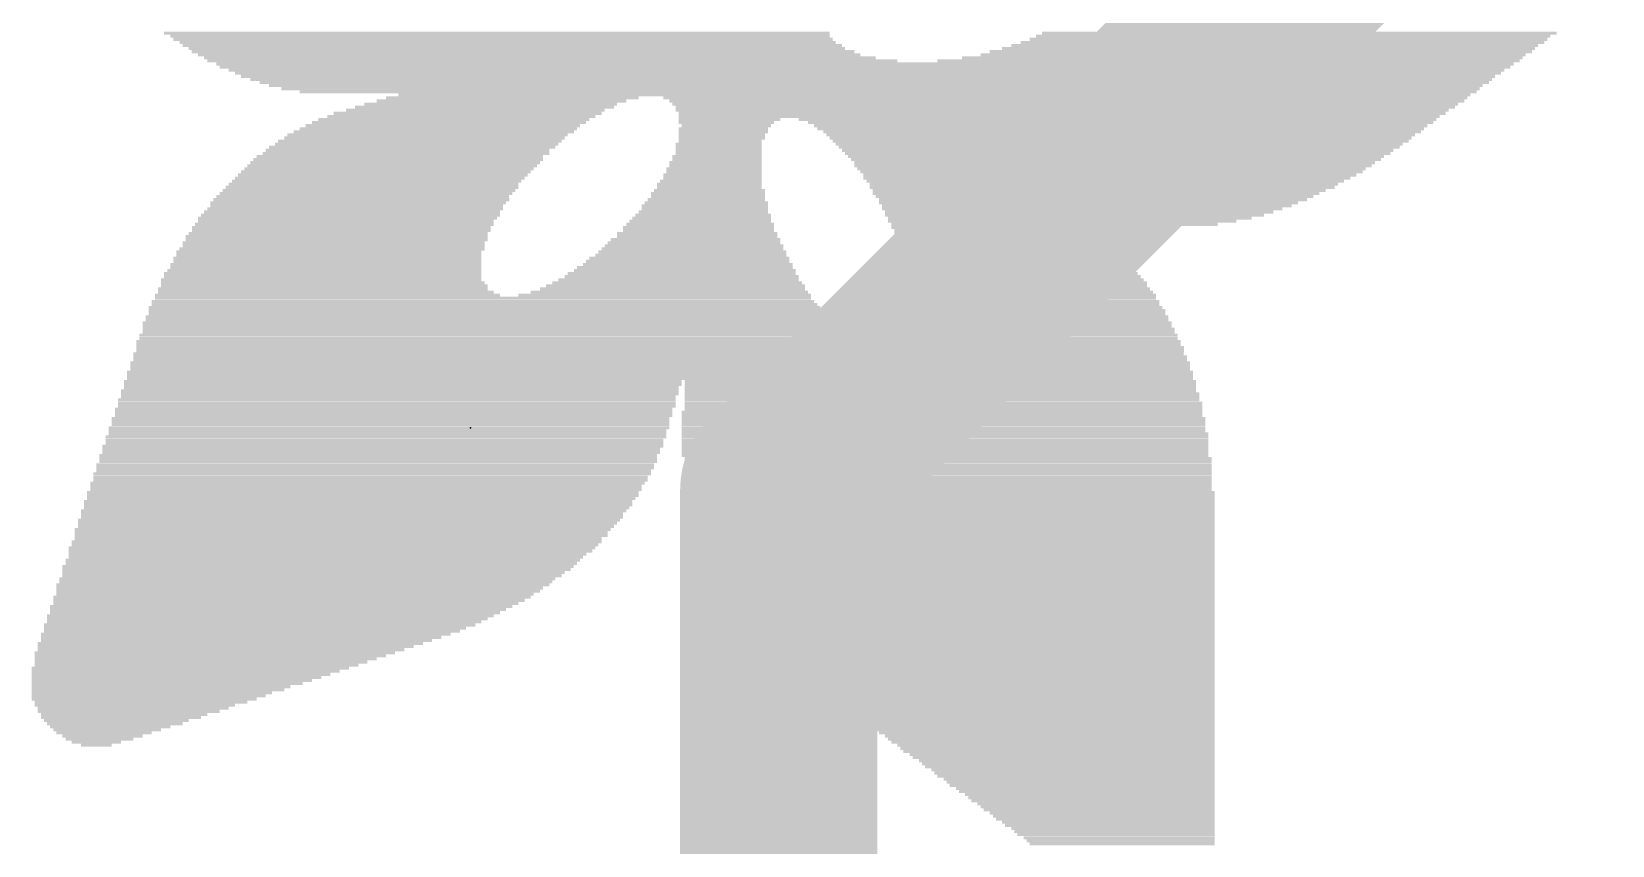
# Model space of a CAD drawing. Extents: x -9 to 9, y -1.3 to 37.
# Drawn here: x -4.461 to -1.203, y 7.395 to 9.071 of the extents above; entities that cross this region are included whole.
import ezdxf

# ---------------------------------------------------------------- set-up
doc = ezdxf.new("R2010")
doc.units = 0
for name, color, linetype in [('16', 132, 'CONTINUOUS'), ('21', 40, 'CONTINUOUS'), ('24', 53, 'CONTINUOUS')]:
    doc.layers.add(name, color=color, linetype=linetype)

# ---------------------------------------------------------------- blocks, each defined once
blk = doc.blocks.new('RECT')
blk.add_solid([(-0.5, -0.5), (0.5, -0.5), (-0.5, 0.5), (0.5, 0.5)])

msp = doc.modelspace()

# ---------------------------------------------------------------- linework, layer by layer
at = {"layer": '16', "const_width": 0.4064}
for points in [[(-0.635, 10.414), (-2.921, 8.128)], [(-2.921, 8.128), (-2.921, 2.794)]]:
    msp.add_lwpolyline(points, dxfattribs=at)
at = {"layer": '16', "const_width": 0.2032}
for points in [[(-2.8194, 8.128, 1), (-3.0226, 8.128)], [(-2.9928, 8.1998, 1), (-2.8492, 8.0562)]]:
    msp.add_lwpolyline(points, format="xyb", dxfattribs=at)
at = {"layer": '24'}
msp.add_point((-3.556, 8.255), dxfattribs=at)

# ---------------------------------------------------------------- block references
at = {"layer": '21'}
for p, xscale, yscale in [((-3.502, 9.0678), 1.3716, 0.0064), ((-3.4957, 9.0615), 1.3589, 0.0063), ((-3.4893, 9.0551), 1.3589, 0.0064), ((-1.8701, 9.0551), 1.0668, 0.0064), ((-1.8606, 9.0615), 1.0605, 0.0063), ((-1.8478, 9.0678), 1.0605, 0.0064), ((-3.4798, 9.0488), 1.3526, 0.0063), ((-3.4703, 9.0424), 1.3589, 0.0064), ((-3.4607, 9.0361), 1.3525, 0.0063), ((-3.4481, 9.0297), 1.3653, 0.0064), ((-3.4354, 9.0234), 1.3653, 0.0063), ((-1.9431, 9.0234), 1.124, 0.0063), ((-1.9272, 9.0297), 1.1176, 0.0064), ((-1.9114, 9.0361), 1.0985, 0.0063), ((-1.8987, 9.0424), 1.0859, 0.0064), ((-1.8828, 9.0488), 1.0795, 0.0063), ((-3.4132, 9.017), 1.3843, 0.0064), ((-3.3877, 9.0107), 1.4224, 0.0063), ((-2.7432, 9.0043), 2.6734, 0.0064), ((-2.7432, 8.998), 2.6606, 0.0063), ((-2.7401, 8.9916), 2.6289, 0.0064), ((-1.9939, 9.0107), 1.2002, 0.0063), ((-1.9654, 9.017), 1.1557, 0.0064), ((-2.7369, 8.9853), 2.6099, 0.0063), ((-2.7369, 8.9789), 2.5845, 0.0064), ((-2.7305, 8.9726), 2.559, 0.0063), ((-2.7242, 8.9662), 2.5337, 0.0064), ((-2.721, 8.9599), 2.5019, 0.0063), ((-2.7115, 8.9535), 2.4701, 0.0064), ((-2.6956, 8.9472), 2.4257, 0.0063), ((-3.4925, 8.9281), 0.5144, 0.0064), ((-3.4703, 8.9345), 0.5207, 0.0063), ((-2.6003, 8.9408), 2.2098, 0.0064), ((-2.3304, 8.9345), 1.6573, 0.0063), ((-2.3273, 8.9281), 1.6383, 0.0064), ((-3.5751, 8.8963), 0.5525, 0.0063), ((-3.5624, 8.9027), 0.5525, 0.0064), ((-3.5465, 8.9091), 0.5334, 0.0063), ((-3.5274, 8.9154), 0.5334, 0.0064), ((-3.5148, 8.9218), 0.5207, 0.0063), ((-2.3304, 8.9218), 1.6193, 0.0063), ((-2.3304, 8.9154), 1.6065, 0.0064), ((-2.3368, 8.9091), 1.5938, 0.0063), ((-2.3432, 8.8963), 1.5685, 0.0063), ((-2.3368, 8.9027), 1.5812, 0.0064), ((-3.6322, 8.8646), 0.5778, 0.0064), ((-3.6227, 8.871), 0.5715, 0.0063), ((-3.6132, 8.8773), 0.5651, 0.0064), ((-3.6005, 8.8837), 0.5651, 0.0063), ((-3.5909, 8.89), 0.5588, 0.0064), ((-3.029, 8.8837), 0.1969, 0.0063), ((-3.0226, 8.89), 0.2096, 0.0064), ((-3.0353, 8.871), 0.1842, 0.0063), ((-3.0353, 8.8646), 0.1842, 0.0064), ((-3.029, 8.8773), 0.1841, 0.0064), ((-2.2225, 8.89), 1.3144, 0.0064), ((-2.2162, 8.8837), 1.2891, 0.0063), ((-2.2162, 8.8773), 1.2637, 0.0064), ((-2.2162, 8.871), 1.2509, 0.0063), ((-2.213, 8.8646), 1.2319, 0.0064), ((-3.6766, 8.8329), 0.5905, 0.0063), ((-3.6671, 8.8392), 0.5842, 0.0064), ((-3.6608, 8.8456), 0.5842, 0.0063), ((-3.6513, 8.8519), 0.5779, 0.0064), ((-3.6449, 8.8582), 0.5778, 0.0063), ((-3.0448, 8.8392), 0.1778, 0.0064), ((-3.0448, 8.8329), 0.1778, 0.0063), ((-3.0417, 8.8456), 0.1715, 0.0063), ((-3.0385, 8.8582), 0.1778, 0.0063), ((-3.0385, 8.8519), 0.1778, 0.0064), ((-2.2162, 8.8582), 1.2129, 0.0063), ((-2.2162, 8.8519), 1.2001, 0.0064), ((-2.2162, 8.8456), 1.1875, 0.0063), ((-2.2193, 8.8392), 1.1684, 0.0064), ((-2.2193, 8.8329), 1.1557, 0.0063), ((-3.718, 8.7948), 0.5969, 0.0063), ((-3.7116, 8.8011), 0.5969, 0.0064), ((-3.7053, 8.8075), 0.5969, 0.0063), ((-3.7021, 8.8138), 0.5905, 0.0064), ((-3.6894, 8.8201), 0.5905, 0.0063), ((-3.6862, 8.8265), 0.5842, 0.0064), ((-3.0512, 8.8011), 0.1905, 0.0064), ((-3.0512, 8.7948), 0.1905, 0.0063), ((-3.048, 8.8138), 0.1842, 0.0064), ((-3.048, 8.8075), 0.1842, 0.0063), ((-3.0448, 8.8265), 0.1778, 0.0064), ((-3.0448, 8.8201), 0.1778, 0.0063), ((-2.2225, 8.8265), 1.1366, 0.0064), ((-2.2225, 8.8201), 1.124, 0.0063), ((-2.2256, 8.8138), 1.1049, 0.0064), ((-2.2257, 8.8075), 1.0922, 0.0063), ((-2.2288, 8.8011), 1.0731, 0.0064), ((-2.232, 8.7948), 1.0668, 0.0063), ((-3.7497, 8.763), 0.5969, 0.0064), ((-3.7434, 8.7694), 0.5969, 0.0063), ((-3.737, 8.7757), 0.5969, 0.0064), ((-3.7307, 8.782), 0.5969, 0.0063), ((-3.7243, 8.7884), 0.5969, 0.0064), ((-3.0607, 8.763), 0.2096, 0.0064), ((-3.0575, 8.7757), 0.2032, 0.0064), ((-3.0575, 8.7694), 0.2032, 0.0063), ((-3.0544, 8.7884), 0.1969, 0.0064), ((-3.0544, 8.782), 0.1969, 0.0063), ((-2.2352, 8.7884), 1.0478, 0.0064), ((-2.2352, 8.782), 1.035, 0.0063), ((-2.2448, 8.7694), 1.0033, 0.0063), ((-2.2384, 8.7757), 1.016, 0.0064), ((-2.2479, 8.763), 0.9842, 0.0064), ((-3.7783, 8.7313), 0.6033, 0.0063), ((-3.7719, 8.7376), 0.6032, 0.0064), ((-3.7656, 8.7439), 0.6033, 0.0063), ((-3.7592, 8.7503), 0.6032, 0.0064), ((-3.7561, 8.7567), 0.5969, 0.0063), ((-3.0671, 8.7376), 0.2349, 0.0064), ((-3.0671, 8.7313), 0.2349, 0.0063), ((-3.0639, 8.7439), 0.2286, 0.0063), ((-3.0638, 8.7567), 0.2159, 0.0063), ((-3.0638, 8.7503), 0.2159, 0.0064), ((-2.2543, 8.7503), 0.9589, 0.0064), ((-2.2511, 8.7567), 0.9652, 0.0063), ((-2.2606, 8.7439), 0.9334, 0.0063), ((-2.267, 8.7376), 0.9207, 0.0064), ((-2.5495, 8.7313), 0.3429, 0.0063), ((-2.0892, 8.7313), 0.5397, 0.0063), ((-3.8005, 8.6995), 0.6096, 0.0064), ((-3.7941, 8.7058), 0.6096, 0.0063), ((-3.7878, 8.7186), 0.6096, 0.0063), ((-3.791, 8.7122), 0.6033, 0.0064), ((-3.7814, 8.7249), 0.6096, 0.0064), ((-3.0766, 8.6995), 0.2667, 0.0064), ((-3.0734, 8.7122), 0.2604, 0.0064), ((-3.0734, 8.7058), 0.2604, 0.0063), ((-3.0702, 8.7186), 0.254, 0.0063), ((-3.0703, 8.7249), 0.2413, 0.0064), ((-2.5432, 8.7249), 0.3429, 0.0064), ((-2.5368, 8.7186), 0.3556, 0.0063), ((-2.5273, 8.7122), 0.362, 0.0064), ((-2.5242, 8.7058), 0.3683, 0.0063), ((-2.5146, 8.6995), 0.3746, 0.0064), ((-2.0892, 8.7249), 0.5143, 0.0064), ((-2.0923, 8.7186), 0.4826, 0.0063), ((-2.0892, 8.7122), 0.4509, 0.0064), ((-2.0892, 8.7058), 0.4127, 0.0063), ((-2.0892, 8.6995), 0.3747, 0.0064), ((-3.8227, 8.6677), 0.616, 0.0063), ((-3.8164, 8.6741), 0.6159, 0.0064), ((-3.81, 8.6868), 0.616, 0.0064), ((-3.8132, 8.6805), 0.6096, 0.0063), ((-3.8037, 8.6932), 0.6159, 0.0063), ((-3.0861, 8.6677), 0.3112, 0.0063), ((-3.0829, 8.6741), 0.3048, 0.0064), ((-3.083, 8.6805), 0.2921, 0.0063), ((-3.0798, 8.6868), 0.2857, 0.0064), ((-3.0766, 8.6932), 0.2794, 0.0063), ((-2.5114, 8.6932), 0.381, 0.0063), ((-2.4988, 8.6805), 0.3937, 0.0063), ((-2.5019, 8.6868), 0.3874, 0.0064), ((-2.4924, 8.6741), 0.3937, 0.0064), ((-2.486, 8.6677), 0.4064, 0.0063), ((-2.0892, 8.6932), 0.3365, 0.0063), ((-2.0924, 8.6868), 0.2921, 0.0064), ((-2.0955, 8.6805), 0.235, 0.0063), ((-2.0955, 8.6741), 0.1588, 0.0064), ((-3.8386, 8.636), 0.6223, 0.0064), ((-3.8323, 8.6487), 0.6223, 0.0064), ((-3.8323, 8.6424), 0.6223, 0.0063), ((-3.8291, 8.6551), 0.6159, 0.0063), ((-3.8227, 8.6614), 0.616, 0.0064), ((-3.0956, 8.636), 0.3556, 0.0064), ((-3.0925, 8.6424), 0.3493, 0.0063), ((-3.0893, 8.6551), 0.3302, 0.0063), ((-3.0893, 8.6487), 0.3302, 0.0064), ((-3.0861, 8.6614), 0.3112, 0.0064), ((-2.4797, 8.6614), 0.4064, 0.0064), ((-2.4733, 8.6551), 0.4191, 0.0063), ((-2.467, 8.6487), 0.4191, 0.0064), ((-2.4638, 8.6424), 0.4254, 0.0063), ((-2.4606, 8.636), 0.4318, 0.0064), ((-3.8513, 8.6043), 0.635, 0.0063), ((-3.8481, 8.617), 0.6286, 0.0063), ((-3.8481, 8.6106), 0.6286, 0.0064), ((-3.8418, 8.6233), 0.6287, 0.0064), ((-3.8386, 8.6296), 0.6223, 0.0063), ((-3.1052, 8.6043), 0.4127, 0.0063), ((-3.1019, 8.6106), 0.3937, 0.0064), ((-3.0988, 8.617), 0.3874, 0.0063), ((-3.0988, 8.6233), 0.3746, 0.0064), ((-3.0957, 8.6296), 0.3683, 0.0063), ((-2.4511, 8.6296), 0.4382, 0.0063), ((-2.448, 8.6233), 0.4445, 0.0064), ((-2.4447, 8.617), 0.4509, 0.0063), ((-2.4384, 8.6106), 0.4508, 0.0064), ((-2.4352, 8.6043), 0.4572, 0.0063), ((-3.8608, 8.5725), 0.654, 0.0064), ((-3.8608, 8.5662), 0.654, 0.0063), ((-3.8577, 8.5789), 0.6477, 0.0063), ((-3.8545, 8.5915), 0.6413, 0.0063), ((-3.8545, 8.5852), 0.6413, 0.0064), ((-3.8513, 8.5979), 0.635, 0.0064), ((-3.121, 8.5662), 0.4826, 0.0063), ((-3.1211, 8.5725), 0.4699, 0.0064), ((-3.1147, 8.5789), 0.4572, 0.0063), ((-3.1147, 8.5852), 0.4445, 0.0064), ((-3.1083, 8.5915), 0.4318, 0.0063), ((-3.1084, 8.5979), 0.4191, 0.0064), ((-2.4321, 8.5979), 0.4635, 0.0064), ((-2.4226, 8.5852), 0.4699, 0.0064), ((-2.4226, 8.5789), 0.4699, 0.0063), ((-2.4194, 8.5725), 0.4763, 0.0064), ((-2.4257, 8.5915), 0.4636, 0.0063), ((-2.413, 8.5662), 0.4762, 0.0063), ((-3.8608, 8.5408), 0.6794, 0.0063), ((-3.8545, 8.5344), 0.6921, 0.0064), ((-3.8577, 8.5471), 0.6731, 0.0064), ((-3.864, 8.5598), 0.6604, 0.0064), ((-3.8608, 8.5534), 0.6668, 0.0063), ((-3.1465, 8.5344), 0.5715, 0.0064), ((-3.1401, 8.5408), 0.5461, 0.0063), ((-3.1337, 8.5471), 0.5334, 0.0064), ((-3.1305, 8.5534), 0.5143, 0.0063), ((-3.1274, 8.5598), 0.4953, 0.0064), ((-2.4035, 8.5408), 0.4953, 0.0063), ((-2.4098, 8.5598), 0.4826, 0.0064), ((-2.4066, 8.5534), 0.4889, 0.0063), ((-2.4066, 8.5471), 0.4889, 0.0064), ((-2.3972, 8.5344), 0.4953, 0.0064), ((-3.5274, 8.5027), 1.3843, 0.0063), ((-3.5306, 8.5153), 1.3652, 0.0063), ((-3.5274, 8.509), 1.3716, 0.0064), ((-3.8513, 8.5281), 0.7112, 0.0063), ((-3.5306, 8.5217), 1.3526, 0.0064), ((-3.156, 8.5281), 0.6033, 0.0063), ((-2.394, 8.5281), 0.5017, 0.0063), ((-2.394, 8.5217), 0.5017, 0.0064), ((-2.3908, 8.5153), 0.508, 0.0063), ((-2.3908, 8.509), 0.508, 0.0064), ((-2.3876, 8.5027), 0.5144, 0.0063), ((-3.5211, 8.4709), 1.4224, 0.0064), ((-3.5243, 8.4836), 1.4033, 0.0064), ((-3.5211, 8.4772), 1.4097, 0.0063), ((-3.5243, 8.49), 1.3907, 0.0063), ((-3.5274, 8.4963), 1.3843, 0.0064), ((-2.3845, 8.4963), 0.5207, 0.0064), ((-2.3845, 8.49), 0.5207, 0.0063), ((-2.3813, 8.4836), 0.5271, 0.0064), ((-2.3813, 8.4772), 0.5271, 0.0063), ((-2.3781, 8.4709), 0.5334, 0.0064), ((-3.5116, 8.4455), 1.4541, 0.0064), ((-3.5084, 8.4391), 1.4605, 0.0063), ((-3.5148, 8.4582), 1.4351, 0.0064), ((-3.5116, 8.4519), 1.4415, 0.0063), ((-3.5179, 8.4646), 1.4288, 0.0063), ((-2.378, 8.4519), 0.5461, 0.0063), ((-2.3749, 8.4455), 0.5524, 0.0064), ((-2.3749, 8.4391), 0.5524, 0.0063), ((-2.3781, 8.4646), 0.5334, 0.0063), ((-2.3749, 8.4582), 0.5398, 0.0064), ((-3.4862, 8.4074), 1.5303, 0.0064), ((-3.5084, 8.4328), 1.4732, 0.0064), ((-3.5021, 8.4265), 1.4859, 0.0063), ((-3.4989, 8.4201), 1.4923, 0.0064), ((-3.4925, 8.4138), 1.505, 0.0063), ((-2.3845, 8.4074), 0.5969, 0.0064), ((-2.3781, 8.4138), 0.5842, 0.0063), ((-2.3749, 8.4201), 0.5778, 0.0064), ((-2.3749, 8.4328), 0.5652, 0.0064), ((-2.3749, 8.4265), 0.5652, 0.0063), ((-3.1655, 8.3884), 2.1844, 0.0063), ((-3.1655, 8.382), 2.1844, 0.0064), ((-3.1655, 8.3757), 2.1844, 0.0063), ((-3.1655, 8.401), 2.1717, 0.0063), ((-3.1655, 8.3947), 2.1717, 0.0064), ((-3.6957, 8.3503), 1.1494, 0.0063), ((-3.6957, 8.3439), 1.1494, 0.0064), ((-3.1655, 8.3693), 2.1971, 0.0064), ((-3.1655, 8.3629), 2.1971, 0.0063), ((-3.1655, 8.3566), 2.1971, 0.0064), ((-2.5877, 8.3503), 1.0541, 0.0063), ((-2.5877, 8.3439), 1.0541, 0.0064), ((-3.7084, 8.3122), 1.1494, 0.0063), ((-3.7084, 8.3058), 1.1494, 0.0064), ((-3.7021, 8.3312), 1.1493, 0.0064), ((-3.7021, 8.3248), 1.1493, 0.0063), ((-3.7052, 8.3185), 1.143, 0.0064), ((-3.6989, 8.3376), 1.143, 0.0063), ((-2.5877, 8.3376), 1.0541, 0.0063), ((-2.5877, 8.3312), 1.0541, 0.0064), ((-2.5844, 8.3248), 1.0605, 0.0063), ((-2.5844, 8.3185), 1.0605, 0.0064), ((-2.5844, 8.3122), 1.0605, 0.0063), ((-2.5813, 8.3058), 1.0668, 0.0064), ((-3.7211, 8.2741), 1.1494, 0.0063), ((-3.7147, 8.2931), 1.1493, 0.0064), ((-3.7147, 8.2867), 1.1493, 0.0063), ((-3.7147, 8.2804), 1.1493, 0.0064), ((-3.7084, 8.2995), 1.1494, 0.0063), ((-2.5813, 8.2741), 1.0795, 0.0063), ((-2.5844, 8.2867), 1.0731, 0.0063), ((-2.5844, 8.2804), 1.0731, 0.0064), ((-2.5813, 8.2995), 1.0668, 0.0063), ((-2.5813, 8.2931), 1.0668, 0.0064), ((-3.7243, 8.255), 1.1557, 0.0064), ((-3.7275, 8.2486), 1.1493, 0.0063), ((-3.7275, 8.2423), 1.1493, 0.0064), ((-3.7211, 8.2677), 1.1494, 0.0064), ((-3.7211, 8.2614), 1.1494, 0.0063), ((-2.5813, 8.2677), 1.0795, 0.0064), ((-2.5813, 8.2614), 1.0795, 0.0063), ((-2.5813, 8.255), 1.0795, 0.0064), ((-2.5813, 8.2486), 1.0795, 0.0063), ((-2.5781, 8.2423), 1.0858, 0.0064), ((-3.737, 8.2169), 1.1557, 0.0064), ((-3.7402, 8.2105), 1.1493, 0.0063), ((-3.7307, 8.236), 1.1557, 0.0063), ((-3.7338, 8.2296), 1.1494, 0.0064), ((-3.7338, 8.2233), 1.1494, 0.0063), ((-2.5781, 8.236), 1.0858, 0.0063), ((-2.5781, 8.2296), 1.0858, 0.0064), ((-2.5781, 8.2233), 1.0858, 0.0063), ((-2.5781, 8.2169), 1.0858, 0.0064), ((-2.5781, 8.2105), 1.0858, 0.0063), ((-3.7529, 8.1788), 1.1493, 0.0064), ((-3.7465, 8.1979), 1.1494, 0.0063), ((-3.7465, 8.1915), 1.1494, 0.0064), ((-3.7465, 8.1852), 1.1494, 0.0063), ((-3.7402, 8.2042), 1.1493, 0.0064), ((-2.5781, 8.2042), 1.0858, 0.0064), ((-2.5781, 8.1979), 1.0858, 0.0063), ((-2.5718, 8.1915), 1.0859, 0.0064), ((-2.5718, 8.1852), 1.0859, 0.0063), ((-2.5718, 8.1788), 1.0859, 0.0064), ((-3.7592, 8.1598), 1.1494, 0.0063), ((-3.7624, 8.1534), 1.143, 0.0064), ((-3.7624, 8.1471), 1.143, 0.0063), ((-3.7529, 8.1724), 1.1493, 0.0063), ((-3.756, 8.1661), 1.143, 0.0064), ((-2.5718, 8.1724), 1.0859, 0.0063), ((-2.5718, 8.1661), 1.0859, 0.0064), ((-2.5718, 8.1598), 1.0859, 0.0063), ((-2.5718, 8.1534), 1.0859, 0.0064), ((-2.5718, 8.1471), 1.0859, 0.0063), ((-3.7783, 8.1217), 1.1367, 0.0063), ((-3.7783, 8.1153), 1.1367, 0.0064), ((-3.7687, 8.1407), 1.143, 0.0064), ((-3.7719, 8.1343), 1.1366, 0.0063), ((-3.7719, 8.128), 1.1366, 0.0064), ((-2.5718, 8.1407), 1.0859, 0.0064), ((-2.5686, 8.1343), 1.0795, 0.0063), ((-2.5686, 8.128), 1.0795, 0.0064), ((-2.5654, 8.1217), 1.0858, 0.0063), ((-2.5654, 8.1153), 1.0858, 0.0064), ((-3.7973, 8.0836), 1.124, 0.0063), ((-3.7878, 8.1026), 1.1303, 0.0064), ((-3.7878, 8.0962), 1.1303, 0.0063), ((-3.791, 8.0899), 1.1239, 0.0064), ((-3.7814, 8.109), 1.1303, 0.0063), ((-2.5623, 8.109), 1.0795, 0.0063), ((-2.5623, 8.1026), 1.0795, 0.0064), ((-2.5623, 8.0962), 1.0795, 0.0063), ((-2.5623, 8.0899), 1.0795, 0.0064), ((-2.5623, 8.0836), 1.0795, 0.0063), ((-3.8196, 8.0455), 1.1049, 0.0063), ((-3.8132, 8.0518), 1.1049, 0.0064), ((-3.8068, 8.0645), 1.1176, 0.0064), ((-3.81, 8.0582), 1.1112, 0.0063), ((-3.8005, 8.0772), 1.1176, 0.0064), ((-3.8005, 8.0709), 1.1176, 0.0063), ((-2.5591, 8.0772), 1.0731, 0.0064), ((-2.5591, 8.0709), 1.0731, 0.0063), ((-2.5559, 8.0645), 1.0668, 0.0064), ((-2.5559, 8.0582), 1.0668, 0.0063), ((-2.5559, 8.0518), 1.0668, 0.0064), ((-2.5559, 8.0455), 1.0668, 0.0063), ((-3.8322, 8.0201), 1.0922, 0.0063), ((-3.8354, 8.0137), 1.0858, 0.0064), ((-3.8227, 8.0391), 1.0986, 0.0064), ((-3.8227, 8.0328), 1.0986, 0.0063), ((-3.8291, 8.0264), 1.0859, 0.0064), ((-2.5527, 8.0391), 1.0604, 0.0064), ((-2.5527, 8.0328), 1.0604, 0.0063), ((-2.5495, 8.0264), 1.0541, 0.0064), ((-2.5495, 8.0201), 1.0541, 0.0063), ((-2.5495, 8.0137), 1.0541, 0.0064), ((-3.8608, 7.982), 1.0604, 0.0063), ((-3.8418, 8.0074), 1.0859, 0.0063), ((-3.845, 8.001), 1.0795, 0.0064), ((-3.8513, 7.9947), 1.0668, 0.0063), ((-3.8545, 7.9883), 1.0605, 0.0064), ((-2.5464, 8.0074), 1.0477, 0.0063), ((-2.5464, 8.001), 1.0477, 0.0064), ((-2.5432, 7.9947), 1.0414, 0.0063), ((-2.5432, 7.9883), 1.0414, 0.0064), ((-2.54, 7.982), 1.035, 0.0063), ((-3.8704, 7.9693), 1.0541, 0.0063), ((-3.8799, 7.9566), 1.0351, 0.0063), ((-3.8831, 7.9502), 1.0287, 0.0064), ((-3.8735, 7.9629), 1.0478, 0.0064), ((-3.8639, 7.9756), 1.0541, 0.0064), ((-2.54, 7.9756), 1.035, 0.0064), ((-2.5369, 7.9693), 1.0287, 0.0063), ((-2.5369, 7.9629), 1.0287, 0.0064), ((-2.5337, 7.9566), 1.0223, 0.0063), ((-2.5305, 7.9502), 1.016, 0.0064), ((-3.9021, 7.9312), 1.016, 0.0063), ((-3.9085, 7.9248), 1.0033, 0.0064), ((-3.9116, 7.9184), 0.997, 0.0063), ((-3.8926, 7.9439), 1.0223, 0.0063), ((-3.8957, 7.9375), 1.016, 0.0064), ((-2.5305, 7.9439), 1.016, 0.0063), ((-2.5273, 7.9375), 1.0096, 0.0064), ((-2.5273, 7.9312), 1.0096, 0.0063), ((-2.5242, 7.9248), 1.0033, 0.0064), ((-2.521, 7.9184), 0.9969, 0.0063), ((-3.9466, 7.8867), 0.9525, 0.0064), ((-3.9243, 7.9058), 0.9842, 0.0063), ((-3.9306, 7.8994), 0.9715, 0.0064), ((-3.937, 7.8931), 0.9588, 0.0063), ((-3.918, 7.9121), 0.9843, 0.0064), ((-2.521, 7.9121), 0.9969, 0.0064), ((-2.5178, 7.9058), 0.9906, 0.0063), ((-2.5146, 7.8994), 0.9842, 0.0064), ((-2.5146, 7.8931), 0.9842, 0.0063), ((-2.5114, 7.8867), 0.9779, 0.0064), ((-3.9688, 7.8677), 0.9207, 0.0063), ((-3.9751, 7.8613), 0.908, 0.0064), ((-3.9815, 7.855), 0.8953, 0.0063), ((-3.9529, 7.8803), 0.9398, 0.0063), ((-3.9593, 7.874), 0.9271, 0.0064), ((-2.5083, 7.8803), 0.9715, 0.0063), ((-2.5051, 7.874), 0.9652, 0.0064), ((-2.5051, 7.8677), 0.9652, 0.0063), ((-2.5019, 7.8613), 0.9588, 0.0064), ((-2.4988, 7.855), 0.9525, 0.0063), ((-4.0196, 7.8296), 0.8445, 0.0063), ((-4.0386, 7.8169), 0.8064, 0.0063), ((-4.029, 7.8232), 0.8255, 0.0064), ((-4.0069, 7.8359), 0.8573, 0.0064), ((-3.991, 7.8486), 0.889, 0.0064), ((-4.0005, 7.8422), 0.87, 0.0063), ((-2.4956, 7.8486), 0.9461, 0.0064), ((-2.4924, 7.8422), 0.9398, 0.0063), ((-2.4924, 7.8359), 0.9398, 0.0064), ((-2.4892, 7.8296), 0.9334, 0.0063), ((-2.4861, 7.8232), 0.9271, 0.0064), ((-2.4829, 7.8169), 0.9207, 0.0063), ((-4.0831, 7.7915), 0.7429, 0.0063), ((-4.0926, 7.7851), 0.7239, 0.0064), ((-4.0513, 7.8105), 0.7938, 0.0064), ((-4.0609, 7.8042), 0.7747, 0.0063), ((-4.0704, 7.7978), 0.7557, 0.0064), ((-2.4797, 7.8105), 0.9144, 0.0064), ((-2.4765, 7.8042), 0.908, 0.0063), ((-2.4733, 7.7978), 0.9017, 0.0064), ((-2.4702, 7.7915), 0.8953, 0.0063), ((-2.467, 7.7851), 0.889, 0.0064), ((-4.1434, 7.7534), 0.635, 0.0063), ((-4.1338, 7.7597), 0.6541, 0.0064), ((-4.1212, 7.7661), 0.6667, 0.0063), ((-4.1021, 7.7788), 0.7048, 0.0063), ((-4.1116, 7.7724), 0.6858, 0.0064), ((-2.4638, 7.7788), 0.8826, 0.0063), ((-2.4607, 7.7724), 0.8763, 0.0064), ((-2.4575, 7.7661), 0.8699, 0.0063), ((-2.4543, 7.7597), 0.8636, 0.0064), ((-2.4511, 7.7534), 0.8572, 0.0063), ((-4.1529, 7.747), 0.616, 0.0064), ((-4.1815, 7.728), 0.5588, 0.0063), ((-4.1942, 7.7216), 0.5334, 0.0064), ((-4.1624, 7.7407), 0.5969, 0.0063), ((-4.1719, 7.7343), 0.5779, 0.0064), ((-2.448, 7.747), 0.8509, 0.0064), ((-2.4447, 7.7407), 0.8445, 0.0063), ((-2.4384, 7.7343), 0.8318, 0.0064), ((-2.4352, 7.728), 0.8255, 0.0063), ((-2.4321, 7.7216), 0.8191, 0.0064), ((-4.2133, 7.7089), 0.4953, 0.0064), ((-4.2196, 7.7026), 0.4826, 0.0063), ((-4.2291, 7.6962), 0.4636, 0.0064), ((-4.2005, 7.7153), 0.5207, 0.0063), ((-4.2355, 7.6899), 0.4381, 0.0063), ((-2.4289, 7.7153), 0.8128, 0.0063), ((-2.4226, 7.7089), 0.8001, 0.0064), ((-2.4194, 7.7026), 0.7937, 0.0063), ((-2.4162, 7.6962), 0.7874, 0.0064), ((-2.4099, 7.6899), 0.7747, 0.0063), ((-4.2481, 7.6835), 0.4127, 0.0064), ((-4.2514, 7.6772), 0.3937, 0.0063), ((-4.2609, 7.6708), 0.3747, 0.0064), ((-4.2704, 7.6645), 0.3429, 0.0063), ((-4.2767, 7.6581), 0.3302, 0.0064), ((-2.4066, 7.6835), 0.7683, 0.0064), ((-2.4035, 7.6772), 0.762, 0.0063), ((-2.3972, 7.6708), 0.7493, 0.0064), ((-2.394, 7.6645), 0.7429, 0.0063), ((-2.3908, 7.6581), 0.7366, 0.0064), ((-4.2862, 7.6518), 0.2985, 0.0063), ((-4.2894, 7.6454), 0.2794, 0.0064), ((-4.299, 7.6391), 0.2477, 0.0063), ((-4.3053, 7.6327), 0.2222, 0.0064), ((-4.3117, 7.6264), 0.1969, 0.0063), ((-2.3845, 7.6518), 0.7239, 0.0063), ((-2.3813, 7.6454), 0.7175, 0.0064), ((-2.3749, 7.6391), 0.7048, 0.0063), ((-2.3718, 7.6327), 0.6985, 0.0064), ((-2.3685, 7.6264), 0.6921, 0.0063), ((-4.3148, 7.62), 0.1651, 0.0064), ((-4.3212, 7.6137), 0.1397, 0.0063), ((-4.3275, 7.6073), 0.1016, 0.0064), ((-4.3276, 7.601), 0.0635, 0.0063), ((-2.3622, 7.62), 0.6794, 0.0064), ((-2.3591, 7.6137), 0.6731, 0.0063), ((-2.3559, 7.6073), 0.6667, 0.0064), ((-2.3495, 7.601), 0.654, 0.0063), ((-2.3464, 7.5946), 0.6477, 0.0064), ((-2.3432, 7.5883), 0.6413, 0.0063), ((-2.3368, 7.5819), 0.6286, 0.0064), ((-2.3337, 7.5756), 0.6223, 0.0063), ((-2.3273, 7.5692), 0.6096, 0.0064), ((-2.3241, 7.5629), 0.6032, 0.0063), ((-2.321, 7.5565), 0.5969, 0.0064), ((-2.3146, 7.5502), 0.5842, 0.0063), ((-2.3114, 7.5438), 0.5778, 0.0064), ((-2.3083, 7.5375), 0.5715, 0.0063), ((-2.3019, 7.5311), 0.5588, 0.0064), ((-2.2987, 7.5248), 0.5524, 0.0063), ((-2.2955, 7.5184), 0.5461, 0.0064), ((-2.2892, 7.5121), 0.5334, 0.0063), ((-2.286, 7.5057), 0.527, 0.0064), ((-2.2797, 7.4994), 0.5143, 0.0063), ((-2.2765, 7.493), 0.508, 0.0064), ((-2.2733, 7.4867), 0.5016, 0.0063), ((-2.267, 7.4803), 0.4889, 0.0064), ((-2.2638, 7.474), 0.4826, 0.0063), ((-2.2606, 7.4676), 0.4762, 0.0064), ((-2.2543, 7.4613), 0.4635, 0.0063), ((-2.2511, 7.4549), 0.4572, 0.0064), ((-2.2479, 7.4486), 0.4508, 0.0063), ((-2.2416, 7.4422), 0.4381, 0.0064), ((-2.2384, 7.4359), 0.4318, 0.0063), ((-2.2321, 7.4295), 0.4191, 0.0064), ((-2.2288, 7.4232), 0.4127, 0.0063), ((-2.2257, 7.4168), 0.4064, 0.0064), ((-2.2193, 7.4104), 0.3937, 0.0063), ((-2.2162, 7.4041), 0.3873, 0.0064), ((-2.213, 7.3978), 0.381, 0.0063)]:
    msp.add_blockref('RECT', p, dxfattribs=dict(at, xscale=xscale, yscale=yscale))

doc.saveas('drawing.dxf')
